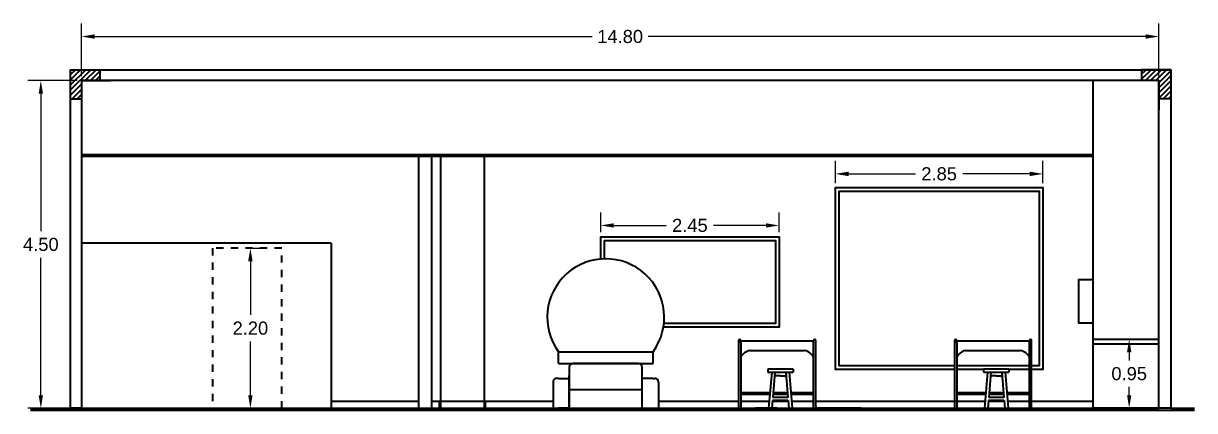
# Model space of a CAD drawing. Header units: inches. Extents: x 15.9 to 85.7, y 4.4 to 21.1.
# Drawn here: x 43.95 to 60.04, y 10.38 to 15.7 of the extents above; entities that cross this region are included whole.
import ezdxf

# ---------------------------------------------------------------- set-up
doc = ezdxf.new("R2010")
doc.units = ezdxf.units.IN
doc.header["$MEASUREMENT"] = 0
doc.linetypes.add('ACAD_ISO03W100', pattern=[30, 12, -18])
doc.layers.add('4', color=4, linetype='Continuous')
doc.styles.get("Standard").update_dxf_attribs({"font": 'arial.ttf'})
doc.dimstyles.get("Standard").update_dxf_attribs({"dimtxt": 0.18, "dimasz": 0.18, "dimexe": 0.18, "dimexo": 0.0625, "dimgap": 0.09, "dimtad": 0, "dimtih": 1, "dimtoh": 1, "dimdec": 4, "dimzin": 0, "dimdsep": 46, "dimtxsty": 'Standard', "dimcen": 0.09, "dimadec": 0, "dimazin": 0, "dimtfac": 1, "dimtdec": 4, "dimtofl": 0, "dimtmove": 0, "dimatfit": 3, "dimfxl": 1, "dimtolj": 1, "dimtzin": 0, "dimarcsym": 0})

# ---------------------------------------------------------------- blocks, each defined once
blk = doc.blocks.new('*D16')
at = {"color": 0, "lineweight": -2, "transparency": 16777216}
for p, q in [((47.085, 12.611), (47.247, 12.611)), ((47.067, 12.431), (47.067, 11.693)), ((47.067, 10.591), (47.067, 11.329)), ((47.085, 10.411), (47.247, 10.411))]:
    blk.add_line(p, q, dxfattribs=at)
at = {"color": 0, "transparency": 16777216}
for points in [[(47.037, 12.431), (47.097, 12.431), (47.067, 12.611)], [(47.037, 10.591), (47.097, 10.591), (47.067, 10.411)]]:
    blk.add_solid(points, dxfattribs=at)
at = {"layer": 'Defpoints', "color": 0, "transparency": 16777216}
for p in [(47.022, 12.611), (47.022, 10.411), (47.067, 10.411)]:
    blk.add_point(p, dxfattribs=at)
at = {"color": 0, "lineweight": 35, "transparency": 16777216, "insert": (47.067, 11.511), "char_height": 0.18, "attachment_point": 5}
blk.add_mtext('\\A1;2.20', dxfattribs=at)
blk = doc.blocks.new('*D18')
at = {"color": 0, "lineweight": -2, "transparency": 16777216}
for p, q in [((51.88, 12.828), (51.88, 13.102)), ((54.33, 12.828), (54.33, 13.102)), ((52.06, 12.922), (52.779, 12.922)), ((54.15, 12.922), (53.431, 12.922))]:
    blk.add_line(p, q, dxfattribs=at)
at = {"color": 0, "transparency": 16777216}
for points in [[(52.06, 12.952), (52.06, 12.892), (51.88, 12.922)], [(54.15, 12.952), (54.15, 12.892), (54.33, 12.922)]]:
    blk.add_solid(points, dxfattribs=at)
at = {"layer": 'Defpoints', "color": 0, "transparency": 16777216}
for p in [(54.33, 12.922), (51.88, 12.766), (54.33, 12.766)]:
    blk.add_point(p, dxfattribs=at)
at = {"color": 0, "lineweight": 35, "transparency": 16777216, "insert": (53.105, 12.922), "char_height": 0.18, "attachment_point": 5}
blk.add_mtext('\\A1;2.45', dxfattribs=at)
blk = doc.blocks.new('*D19')
at = {"color": 0, "lineweight": -2, "transparency": 16777216}
for p, q in [((55.105, 13.504), (55.105, 13.81)), ((57.955, 13.504), (57.955, 13.81)), ((55.285, 13.63), (56.204, 13.63)), ((57.775, 13.63), (56.856, 13.63))]:
    blk.add_line(p, q, dxfattribs=at)
at = {"color": 0, "transparency": 16777216}
for points in [[(55.285, 13.66), (55.285, 13.6), (55.105, 13.63)], [(57.775, 13.66), (57.775, 13.6), (57.955, 13.63)]]:
    blk.add_solid(points, dxfattribs=at)
at = {"layer": 'Defpoints', "color": 0, "transparency": 16777216}
for p in [(57.955, 13.63), (55.105, 13.442), (57.955, 13.442)]:
    blk.add_point(p, dxfattribs=at)
at = {"color": 0, "lineweight": 35, "transparency": 16777216, "insert": (56.53, 13.63), "char_height": 0.18, "attachment_point": 5}
blk.add_mtext('\\A1;2.85', dxfattribs=at)
blk = doc.blocks.new('*D20')
at = {"color": 0, "lineweight": -2, "transparency": 16777216}
for p, q in [((59.16, 11.361), (59.321, 11.361)), ((59.141, 11.181), (59.141, 11.068)), ((59.141, 10.591), (59.141, 10.704)), ((59.16, 10.411), (59.321, 10.411))]:
    blk.add_line(p, q, dxfattribs=at)
at = {"color": 0, "transparency": 16777216}
for points in [[(59.111, 11.181), (59.171, 11.181), (59.141, 11.361)], [(59.111, 10.591), (59.171, 10.591), (59.141, 10.411)]]:
    blk.add_solid(points, dxfattribs=at)
at = {"layer": 'Defpoints', "color": 0, "transparency": 16777216}
for p in [(59.097, 11.361), (59.097, 10.411), (59.141, 10.411)]:
    blk.add_point(p, dxfattribs=at)
at = {"color": 0, "lineweight": 35, "transparency": 16777216, "insert": (59.141, 10.886), "char_height": 0.18, "attachment_point": 5}
blk.add_mtext('\\A1;0.95', dxfattribs=at)
blk = doc.blocks.new('*D21')
at = {"color": 0, "lineweight": -2, "transparency": 16777216}
for p, q in [((44.747, 14.973), (44.747, 15.696)), ((59.547, 14.973), (59.547, 15.696)), ((44.927, 15.516), (51.762, 15.516)), ((59.367, 15.516), (52.532, 15.516))]:
    blk.add_line(p, q, dxfattribs=at)
at = {"color": 0, "transparency": 16777216}
for points in [[(44.927, 15.546), (44.927, 15.486), (44.747, 15.516)], [(59.367, 15.546), (59.367, 15.486), (59.547, 15.516)]]:
    blk.add_solid(points, dxfattribs=at)
at = {"layer": 'Defpoints', "color": 0, "transparency": 16777216}
for p in [(59.547, 15.516), (44.747, 14.911), (59.547, 14.911)]:
    blk.add_point(p, dxfattribs=at)
at = {"color": 0, "lineweight": 35, "transparency": 16777216, "insert": (52.147, 15.516), "char_height": 0.18, "attachment_point": 5}
blk.add_mtext('\\A1;14.80', dxfattribs=at)
blk = doc.blocks.new('*D22')
at = {"color": 0, "lineweight": -2, "transparency": 16777216}
for p, q in [((44.685, 14.911), (44.008, 14.911)), ((44.188, 14.731), (44.188, 12.843)), ((44.188, 10.591), (44.188, 12.479)), ((44.685, 10.411), (44.008, 10.411))]:
    blk.add_line(p, q, dxfattribs=at)
at = {"color": 0, "transparency": 16777216}
for points in [[(44.158, 14.731), (44.218, 14.731), (44.188, 14.911)], [(44.158, 10.591), (44.218, 10.591), (44.188, 10.411)]]:
    blk.add_solid(points, dxfattribs=at)
at = {"layer": 'Defpoints', "color": 0, "transparency": 16777216}
for p in [(44.747, 14.911), (44.188, 10.411), (44.747, 10.411)]:
    blk.add_point(p, dxfattribs=at)
at = {"color": 0, "lineweight": 35, "transparency": 16777216, "insert": (44.188, 12.661), "char_height": 0.18, "attachment_point": 5}
blk.add_mtext('\\A1;4.50', dxfattribs=at)

msp = doc.modelspace()

# ---------------------------------------------------------------- linework, layer by layer
at = {"linetype": 'Continuous', "lineweight": 35}
for p, q in [((44.597, 14.994), (44.664, 15.061)), ((44.597, 14.923), (44.735, 15.061)), ((44.597, 14.852), (44.806, 15.061)), ((44.597, 14.782), (44.876, 15.061)), ((44.797, 14.911), (44.947, 15.061)), ((44.868, 14.911), (44.997, 15.04)), ((44.938, 14.911), (44.997, 14.97)), ((59.312, 15.001), (59.372, 15.061)), ((59.312, 14.93), (59.443, 15.061)), ((59.363, 14.911), (59.513, 15.061)), ((59.434, 14.911), (59.584, 15.061)), ((59.505, 14.911), (59.655, 15.061)), ((59.547, 14.882), (59.712, 15.047)), ((59.547, 14.812), (59.712, 14.977)), ((44.597, 14.711), (44.747, 14.861)), ((59.547, 14.741), (59.712, 14.906)), ((59.547, 14.67), (59.712, 14.835)), ((44.618, 14.661), (44.747, 14.79)), ((44.688, 14.661), (44.747, 14.72)), ((59.608, 14.661), (59.712, 14.765)), ((59.679, 14.661), (59.712, 14.694)), ((46.547, 10.411), (47.498, 10.411))]:
    msp.add_line(p, q, dxfattribs=at)
at = {"lineweight": 35}
for p, q in [((44.597, 15.061), (44.997, 15.061)), ((44.997, 15.061), (44.997, 14.911)), ((44.597, 14.661), (44.747, 14.661)), ((49.375, 13.874), (49.375, 10.411)), ((49.555, 13.874), (49.555, 10.411)), ((49.677, 13.874), (49.677, 10.411)), ((50.277, 13.874), (50.277, 10.411)), ((48.177, 12.679), (44.747, 12.679)), ((48.177, 12.679), (48.177, 10.411)), ((57.771, 10.411), (57.771, 11.311)), ((59.097, 11.361), (59.547, 11.361)), ((51.299, 11.187), (52.599, 11.187)), ((53.929, 11.206), (54.682, 11.206)), ((56.894, 11.206), (57.648, 11.206)), ((51.299, 11.025), (52.599, 11.025)), ((54.524, 10.95), (54.175, 10.95)), ((54.175, 10.95), (54.175, 10.907)), ((54.524, 10.95), (54.524, 10.907)), ((57.489, 10.95), (57.141, 10.95)), ((57.141, 10.95), (57.141, 10.907)), ((57.489, 10.95), (57.489, 10.907)), ((51.299, 10.822), (51.275, 10.822)), ((51.299, 10.822), (51.449, 10.822)), ((52.599, 10.822), (52.449, 10.822)), ((52.599, 10.822), (52.623, 10.822)), ((54.175, 10.907), (54.524, 10.907)), ((54.229, 10.907), (54.187, 10.411)), ((54.273, 10.907), (54.245, 10.56)), ((54.349, 10.857), (54.269, 10.857)), ((54.349, 10.857), (54.429, 10.857)), ((54.425, 10.907), (54.453, 10.56)), ((54.47, 10.907), (54.512, 10.411)), ((57.141, 10.907), (57.489, 10.907)), ((57.194, 10.907), (57.152, 10.411)), ((57.239, 10.907), (57.211, 10.56)), ((57.315, 10.857), (57.235, 10.857)), ((57.315, 10.857), (57.395, 10.857)), ((57.391, 10.907), (57.419, 10.56)), ((57.435, 10.907), (57.477, 10.411)), ((51.225, 10.772), (51.225, 10.411)), ((51.449, 10.669), (52.449, 10.669)), ((52.673, 10.772), (52.673, 10.411)), ((53.805, 10.629), (54.205, 10.629)), ((54.251, 10.629), (54.448, 10.629)), ((54.494, 10.629), (54.805, 10.629)), ((56.771, 10.629), (57.171, 10.629)), ((57.216, 10.629), (57.413, 10.629)), ((57.459, 10.629), (57.771, 10.629)), ((48.177, 10.511), (49.375, 10.511)), ((49.555, 10.511), (50.277, 10.511)), ((49.662, 10.511), (49.662, 10.411)), ((50.277, 10.511), (51.225, 10.511)), ((50.291, 10.511), (50.291, 10.411)), ((52.673, 10.511), (53.775, 10.511)), ((53.805, 10.607), (54.203, 10.607)), ((53.805, 10.511), (54.091, 10.511)), ((54.091, 10.511), (54.195, 10.511)), ((54.242, 10.52), (54.233, 10.411)), ((54.457, 10.52), (54.242, 10.52)), ((54.242, 10.511), (54.457, 10.511)), ((54.453, 10.56), (54.245, 10.56)), ((54.249, 10.607), (54.45, 10.607)), ((54.457, 10.52), (54.465, 10.411)), ((54.495, 10.607), (54.805, 10.607)), ((54.504, 10.511), (54.805, 10.511)), ((54.835, 10.511), (57.161, 10.511)), ((56.771, 10.607), (57.169, 10.607)), ((57.208, 10.52), (57.199, 10.411)), ((57.207, 10.511), (57.423, 10.511)), ((57.422, 10.52), (57.208, 10.52)), ((57.419, 10.56), (57.211, 10.56)), ((57.215, 10.607), (57.415, 10.607)), ((57.422, 10.52), (57.431, 10.411)), ((57.461, 10.607), (57.771, 10.607)), ((57.469, 10.511), (57.771, 10.511)), ((57.801, 10.511), (58.647, 10.511)), ((60.039, 10.38), (44.048, 10.38)), ((59.712, 10.411), (60.039, 10.411))]:
    msp.add_line(p, q, dxfattribs=at)
at = {"linetype": 'ACAD_ISO03W100', "lineweight": 35, "ltscale": 0.004}
for p, q in [((46.547, 12.611), (46.547, 10.411)), ((47.498, 12.611), (46.547, 12.611)), ((47.498, 10.411), (47.498, 12.611))]:
    msp.add_line(p, q, dxfattribs=at)
at = {"lineweight": 35}
for points in [[(44.747, 10.411), (44.597, 10.411), (44.597, 15.061), (59.547, 15.061), (59.562, 15.061), (59.712, 15.061), (59.712, 10.411), (59.547, 10.411)], [(59.712, 15.061), (59.312, 15.061), (59.312, 14.911)], [(59.712, 15.061), (59.712, 14.661), (59.547, 14.661)], [(44.747, 10.411), (59.547, 10.411), (59.547, 14.911), (44.747, 14.911), (44.747, 10.411)], [(44.747, 14.911), (44.747, 14.511)], [(44.747, 14.911), (45.147, 14.911)], [(58.647, 14.661), (58.647, 14.911)], [(59.547, 14.911), (59.147, 14.911)], [(59.547, 14.911), (59.547, 14.511)], [(44.747, 14.661), (44.747, 13.874), (58.647, 13.874)], [(59.547, 10.411), (58.647, 10.411), (58.647, 14.661)], [(44.747, 13.894), (58.647, 13.894)], [(56.741, 10.942), (55.455, 10.942), (55.105, 10.942), (55.105, 13.442), (55.455, 13.442), (57.955, 13.442), (57.955, 10.942), (57.801, 10.942)], [(56.741, 10.992), (55.455, 10.992), (55.155, 10.992), (55.155, 13.392), (55.455, 13.392), (57.905, 13.392), (57.905, 10.992), (57.801, 10.992)], [(51.88, 12.463), (51.88, 12.766), (54.33, 12.766), (54.33, 11.526), (52.745, 11.526)], [(51.93, 12.464), (51.93, 12.716), (54.28, 12.716), (54.28, 11.576), (52.749, 11.576)], [(58.647, 11.331), (58.647, 11.581), (58.447, 11.581), (58.447, 12.181), (58.647, 12.181)], [(53.775, 11.341), (53.775, 10.411)], [(53.805, 11.311), (53.805, 11.341)], [(54.805, 11.331), (53.805, 11.331)], [(53.805, 11.311), (53.805, 10.411)], [(53.805, 11.311), (53.805, 11.111)], [(54.805, 11.311), (54.805, 11.341)], [(55.455, 10.411), (54.805, 10.411), (54.805, 11.311)], [(54.835, 11.311), (54.835, 11.341)], [(54.835, 10.441), (54.835, 11.311)], [(56.741, 11.341), (56.741, 10.411)], [(56.771, 11.311), (56.771, 11.341)], [(57.771, 11.331), (56.771, 11.331)], [(56.771, 11.311), (56.771, 10.411)], [(56.771, 11.311), (56.771, 11.111)], [(57.771, 11.311), (57.771, 11.341)], [(57.801, 11.311), (57.801, 11.341)], [(57.801, 10.411), (57.801, 11.311)], [(58.647, 11.291), (58.647, 11.361), (59.547, 11.361)], [(59.547, 10.441), (59.547, 11.291), (58.647, 11.291)], [(51.299, 11.025), (51.299, 11.187)], [(52.599, 11.025), (52.599, 11.187)], [(57.771, 10.992), (56.771, 10.992)], [(51.449, 10.411), (51.449, 10.861)], [(57.141, 10.942), (56.771, 10.942)], [(57.771, 10.942), (57.489, 10.942)], [(44.046, 10.411), (46.597, 10.411)], [(51.449, 10.411), (51.299, 10.411)], [(52.449, 10.411), (52.599, 10.411)], [(53.805, 10.411), (54.305, 10.411), (54.005, 10.411)], [(54.835, 10.441), (54.835, 10.411)]]:
    msp.add_lwpolyline(points, dxfattribs=at)
msp.add_lwpolyline([(51.949, 10.411), (52.449, 10.411), (52.449, 10.975, 0.414214), (52.399, 11.025), (51.499, 11.025, 0.414214), (51.449, 10.975), (51.449, 10.411), (51.949, 10.411)], format="xyb", dxfattribs=at)
for centre, radius, start, end in [((51.949, 11.66), 0.804, 323.934, 216.066), ((53.79, 11.341), 0.015, 0, 180), ((54.82, 11.341), 0.015, 0, 180), ((56.756, 11.341), 0.015, 0, 180), ((57.786, 11.341), 0.015, 0, 180), ((53.97, 11.026), 0.185, 102.8025, 152.6479), ((54.641, 11.026), 0.185, 27.3521, 77.1975), ((56.935, 11.026), 0.185, 102.8025, 152.6479), ((57.607, 11.026), 0.185, 27.3521, 77.1975), ((51.275, 10.772), 0.05, 90, 180), ((52.623, 10.772), 0.05, 0, 90)]:
    msp.add_arc(centre, radius, start, end, dxfattribs=at)
at = {"layer": '4', "color": 18, "lineweight": 35, "true_color": 0x000000}
for p, q in [((54.091, 10.411), (54.124, 10.411)), ((54.138, 10.411), (54.173, 10.411)), ((54.43, 10.411), (54.466, 10.411)), ((54.479, 10.411), (54.512, 10.411))]:
    msp.add_line(p, q, dxfattribs=at)

# ---------------------------------------------------------------- dimensions: what is measured, and where the dimension line sits
at = {"lineweight": 35}
for base, p1, p2, picture, middle in [((59.547, 15.516), (44.747, 14.911), (59.547, 14.911), '*D21', (52.147, 15.516)), ((57.955, 13.63), (55.105, 13.442), (57.955, 13.442), '*D19', (56.53, 13.63)), ((54.33, 12.922), (51.88, 12.766), (54.33, 12.766), '*D18', (53.105, 12.922))]:
    dim = msp.add_linear_dim(base=base, p1=p1, p2=p2, dimstyle='Standard', override={"dimdec": 2}, dxfattribs=at)
    dim.commit()
    dim.dimension.update_dxf_attribs({"geometry": picture, "text_midpoint": middle})
for base, p1, p2, picture, middle in [((44.188, 10.411), (44.747, 14.911), (44.747, 10.411), '*D22', (44.188, 12.661)), ((47.067, 10.411), (47.022, 12.611), (47.022, 10.411), '*D16', (47.067, 11.511)), ((59.141, 10.411), (59.097, 11.361), (59.097, 10.411), '*D20', (59.141, 10.886))]:
    dim = msp.add_linear_dim(base=base, p1=p1, p2=p2, angle=90, dimstyle='Standard', override={"dimdec": 2}, dxfattribs=at)
    dim.commit()
    dim.dimension.update_dxf_attribs({"geometry": picture, "text_midpoint": middle})

doc.saveas('drawing.dxf')
